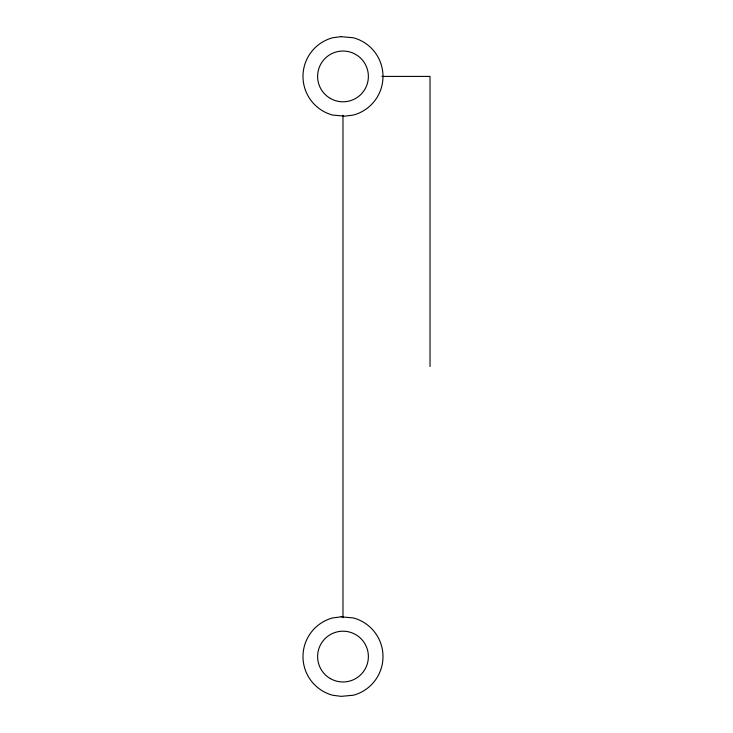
<?xml version="1.0" encoding="UTF-8"?>
<svg xmlns="http://www.w3.org/2000/svg" width="733" height="733" viewBox="0 0 733 733"><rect width="100%" height="100%" fill="white"/><g stroke="black" fill="none" stroke-linecap="round" stroke-linejoin="round"><path stroke-width="1.1" d="M381.93 76.415L430.024 76.415L430.024 366.5M342.989 115.246L342.989 617.754M341.102 36.65L332.635 37.768A40.013 40.013 0 0 0 332.635 115.063L344.886 116.171L353.352 115.063A40.013 40.013 0 0 0 353.352 37.768L341.102 36.65M341.102 616.829L332.635 617.937A40.013 40.013 0 0 0 332.635 695.232L341.102 696.35L353.352 695.232A40.013 40.013 0 0 0 353.352 617.937L341.102 616.829M330.299 678.566A25.38 25.38 0 0 0 368.378 656.585A25.38 25.38 0 0 0 330.299 634.604A25.38 25.38 0 0 0 330.299 678.566M330.299 98.396A25.38 25.38 0 0 0 368.378 76.415A25.38 25.38 0 0 0 330.299 54.434A25.38 25.38 0 0 0 330.299 98.396"/></g></svg>
